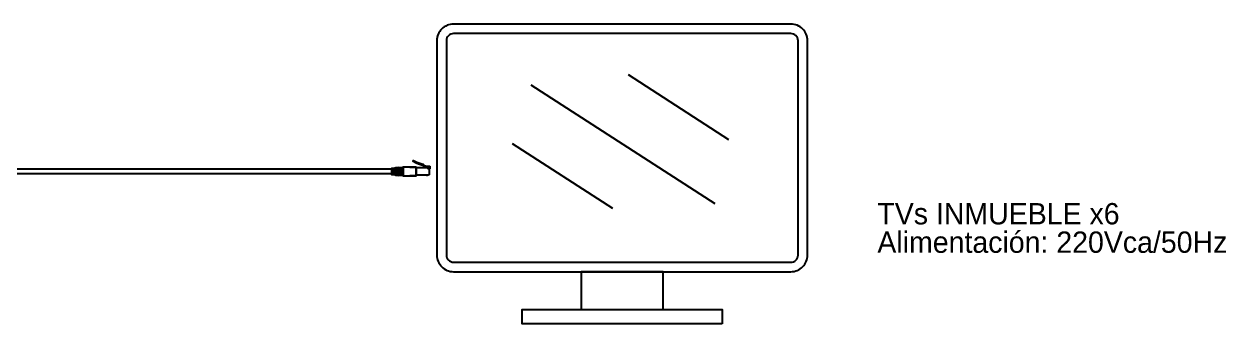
# Model space of a CAD drawing. Header units: millimetres. Extents: x 1086 to 16404, y 1320 to 9021.
# Drawn here: x 4949 to 6642, y 4204 to 4626 of the extents above; entities that cross this region are included whole.
import ezdxf

# ---------------------------------------------------------------- set-up
doc = ezdxf.new("R2010")
doc.units = ezdxf.units.MM
doc.header["$LTSCALE"] = 8
doc.layers.add('STS_Señales Débiles', color=7, linetype='Continuous', true_color=0x265482)

# ---------------------------------------------------------------- blocks, each defined once
blk = doc.blocks.new('PANTALLA')
for p, q in [((291, 259.1), (149.3, 350.3)), ((271.8, 168.7), (12.3, 335.7)), ((127.7, 162.2), (-14, 253.3))]:
    blk.add_line(p, q)
for points in [[(378.2, 421.7), (-96.9, 421.7, 0.414214), (-120.3, 398.3), (-120.3, 96.9, 0.414214), (-96.9, 73.5), (378.2, 73.5, 0.414214), (401.6, 96.9), (401.6, 398.3, 0.414214)], [(378.2, 408.3), (-96.9, 408.3, 0.414214), (-106.9, 398.3), (-106.9, 96.9, 0.414214), (-96.9, 86.8), (378.2, 86.8, 0.414214), (388.3, 96.9), (388.3, 398.3, 0.414214)]]:
    blk.add_lwpolyline(points, format="xyb", close=True)
for points in [[(198.2, 73.5), (83.1, 73.5), (83.1, 20.3), (198.2, 20.3)], [(281.3, 0), (0, 0), (0, 20.3), (281.3, 20.3)]]:
    blk.add_lwpolyline(points, close=True)
for tag, p in [('IDENTIFICACION', (500, 300)), ('MARCA', (500, 260)), ('MODELO', (500, 220)), ('PANTALLA', (500, 180)), ('CONECTIVIDAD', (500, 140)), ('ALIMENTACION', (500, 100))]:
    blk.add_attdef(tag, p, '', height=30)
blk = doc.blocks.new('RJ45 4')
for p, q in [((2.3, 51.1), (2.3, 52.4)), ((8.9, 51.1), (8.9, 52.4)), ((2.3, 48.5), (2.3, 49.8)), ((2.3, 45.9), (2.3, 47.2)), ((2.3, 43.2), (2.3, 44.5)), ((2.3, 40.6), (2.3, 41.9)), ((2.3, 38), (2.3, 39.3)), ((8.9, 48.5), (8.9, 49.8)), ((8.9, 45.9), (8.9, 47.2)), ((8.9, 43.2), (8.9, 44.5)), ((8.9, 40.6), (8.9, 41.9)), ((8.9, 38), (8.9, 39.3)), ((-0.5, 19.3), (11.8, 19.3)), ((-0.1, 19.3), (-0.1, 2.5)), ((10.6, 5), (10.6, 3.5))]:
    blk.add_line(p, q)
for points in [[(2.3, 53.7), (2.3, 55), (2.3, 110)], [(8.9, 53.7), (8.9, 55), (8.9, 110)], [(0.7, 52.4), (4.9, 52.4), (4.9, 51.1), (0.6, 51.1)], [(10.5, 52.4), (6.4, 52.4), (6.4, 51.1), (10.7, 51.1)], [(-0.5, 28.5), (-0.5, 19.3), (-0.5, 28.5), (-0.5, 19.3), (-0.5, 28.5), (-0.5, 38), (11.8, 38), (11.8, 19.3), (11.8, 28.5), (11.8, 19.3), (11.8, 28.5)], [(-0.2, 41.9), (4.9, 41.9), (4.9, 40.6), (-0.3, 40.6)], [(0.3, 47.2), (4.9, 47.2), (4.9, 45.9), (0.2, 45.9)], [(11, 47.2), (6.4, 47.2), (6.4, 45.9), (11.1, 45.9)], [(11.6, 40.6), (6.4, 40.6), (6.4, 41.9), (11.5, 41.9)], [(-3.7, 9.1), (-4, 9.9), (-2.7, 9.9)]]:
    blk.add_lwpolyline(points)
for points in [[(10.8, 49.8), (10.4, 53.7), (0.8, 53.7), (0.5, 49.8)], [(11.7, 39.3), (11.3, 43.2), (-0.1, 43.2), (-0.4, 39.3)], [(0, 44.5), (0.4, 48.5), (10.9, 48.5), (11.2, 44.5)], [(-0.5, 19.3), (11.8, 19.3)]]:
    blk.add_lwpolyline(points, close=True)
for points in [[(-0.1, 4.4), (-0.4, 4.4, -0.326472), (-1, 4.8), (-4.6, 16), (-6.3, 19.3), (-8.6, 23.7), (-9.3, 23.7, 0.548926), (-9.7, 23), (-7.9, 19.3), (-7.5, 18.6), (-4.7, 10, 0.158968), (-4.2, 9.2, 0.024851), (-3.8, 9, -0.215616), (-3, 8.1), (-1.7, 4.4), (-1.7, 0.6, 0.414214), (-1.1, 0), (1.1, 0, 0.414214), (1.7, 0.6), (1.7, 2.6), (-0.1, 2.5)], [(1.7, 1.3), (10, 1.3, 0.414214), (10.6, 1.9), (10.6, 19.3)]]:
    blk.add_lwpolyline(points, format="xyb")

msp = doc.modelspace()

# ---------------------------------------------------------------- linework, layer by layer
at = {"layer": 'STS_Señales Débiles'}
for p, q in [((5411, 4422), (4472.6, 4422)), ((5411, 4415.4), (4466, 4415.4))]:
    msp.add_line(p, q, dxfattribs=at)

# ---------------------------------------------------------------- block references
ref = msp.add_blockref('PANTALLA', (5651, 4204.3), dxfattribs=at)
ref.add_attrib('CONECTIVIDAD', 'TVs INMUEBLE x6', (6151, 4344.3), dxfattribs={"layer": '0', "height": 30})
ref.add_attrib('ALIMENTACION', 'Alimentación: 220Vca/50Hz', (6151, 4304.3), dxfattribs={"layer": '0', "height": 30})
at = {"layer": 'STS_Señales Débiles', "xscale": -1, "rotation": 90}
msp.add_blockref('RJ45 4', (5521, 4424.3), dxfattribs=at)

doc.saveas('drawing.dxf')
